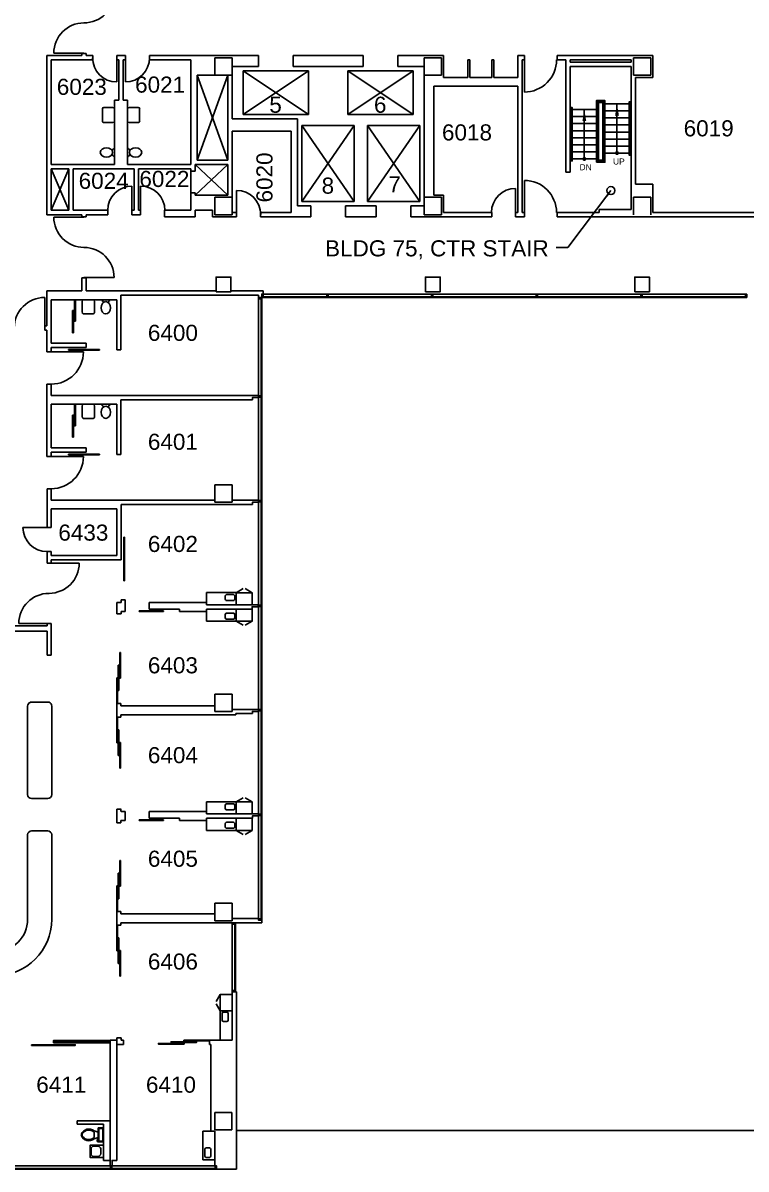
# Model space of a CAD drawing. Extents: x 2546 to 7662, y 1483 to 4928.
# Drawn here: x 5296 to 6374, y 1660 to 3370 of the extents above; entities that cross this region are included whole.
import ezdxf

# ---------------------------------------------------------------- set-up
doc = ezdxf.new("R2010")
doc.units = 0
doc.header["$LTSCALE"] = 150
doc.header["$MEASUREMENT"] = 0
doc.layers.get('0').update_dxf_attribs({"linetype": 'CONTINUOUS'})
for name, color, linetype in [('A-ANNO-TEXT', 4, 'CONTINUOUS'), ('A-ANNO-TEXT-STAIR', 4, 'CONTINUOUS'), ('A-ANNO-TX192', 4, 'CONTINUOUS'), ('A-COLS', 5, 'CONTINUOUS'), ('A-DOOR', 2, 'CONTINUOUS'), ('A-FLOR-CASE', 3, 'CONTINUOUS'), ('A-FLOR-EVTR', 2, 'CONTINUOUS'), ('A-FLOR-HRAL', 1, 'CONTINUOUS'), ('A-FLOR-PFIX', 2, 'CONTINUOUS'), ('A-FLOR-STRS', 2, 'CONTINUOUS'), ('A-GLAZ', 2, 'CONTINUOUS'), ('A-GLAZ-SILL', 1, 'CONTINUOUS'), ('A-ROOF-LEVL-FINE', 1, 'CONTINUOUS'), ('A-SHFT', 1, 'CONTINUOUS'), ('A-WALL-FULL', 6, 'CONTINUOUS'), ('A-WALL-PRHT', 3, 'CONTINUOUS')]:
    doc.layers.add(name, color=color, linetype=linetype)
doc.styles.add('ARIAL', font='arial.ttf')
doc.styles.get("Standard").update_dxf_attribs({"font": 'simplex'})
doc.dimstyles.new('DIM-96', dxfattribs={"dimscale": 96, "dimtxt": 0.18, "dimasz": 0.18, "dimexe": 0.18, "dimexo": 0.0625, "dimgap": 0.09, "dimtad": 0, "dimtih": 1, "dimtoh": 1, "dimdec": 4, "dimzin": 0, "dimdsep": 46, "dimlunit": 4, "dimtxsty": 'Standard', "dimcen": 0.09, "dimadec": 0, "dimazin": 0, "dimtfac": 1, "dimtdec": 4, "dimtofl": 0, "dimtmove": 2, "dimatfit": 3, "dimfxl": 0, "dimtolj": 1, "dimtzin": 0, "dimarcsym": 0})
doc.dimstyles.new('DIM1-4', dxfattribs={"dimscale": 48, "dimtxt": 0.09375, "dimasz": 0.125, "dimexe": 0.125, "dimexo": 0.09375, "dimgap": 0, "dimtad": 1, "dimdec": 4, "dimzin": 7, "dimdsep": 46, "dimlunit": 4, "dimtxsty": 'Standard', "dimcen": 2.25, "dimdle": 1.5, "dimadec": 0, "dimazin": 0, "dimtfac": 1, "dimtdec": 4, "dimtix": 1, "dimtofl": 0, "dimtmove": 2, "dimatfit": 3, "dimfxl": 0, "dimtolj": 1, "dimtzin": 0, "dimarcsym": 0})

# ---------------------------------------------------------------- blocks, each defined once
blk = doc.blocks.new('ELLIPSE', base_point=(7228, 910))
blk.add_circle((7228, 910), 6)
blk = doc.blocks.new('TOILET')
for p, q in [((-10, -8.5), (-8, -8.5)), ((-10, -9.5), (-10, -8.5)), ((-7, -9.5), (-10, -9.5)), ((-8, -8.5), (-8, -8)), ((-7, -8), (-7, -9.5)), ((-4, -8), (-6, -14)), ((4, -14), (-4, -14)), ((4, -8), (6, -14)), ((9.5, -6), (9.5, -2))]:
    blk.add_line(p, q)
blk.add_lwpolyline([(10.5, -8), (10.5, 0), (-10.5, 0), (-10.5, -8)], close=True)
for points in [[(-9.5, -2), (-9.5, -6)], [(8.5, -1), (-8.5, -1)], [(-8.5, -7), (8.5, -7)]]:
    blk.add_lwpolyline(points)
for centre, radius, start, end in [((-8.6, -1.9), 0.884, 81.8699, 188.1301), ((-8.6, -6.1), 0.884, 171.8699, 278.1301), ((3.5, -21.6), 12.2, 141.4691, 247.9714), ((4.2, -21.8), 11.3, 136.3677, 238.9468), ((-3.5, -21.6), 12.2, 292.0284, 38.5307), ((-4.2, -21.8), 11.3, 301.053, 43.6321), ((8.6, -1.9), 0.884, 351.8699, 98.1301), ((8.6, -6.1), 0.884, 261.8699, 8.1301), ((0, -27.9), 4, 245.7318, 294.2682), ((0, -29), 4, 254.8605, 285.1395)]:
    blk.add_arc(centre, radius, start, end)
blk = doc.blocks.new('SINK-1')
blk.add_lwpolyline([(-9, 0), (-9, -20), (9, -20), (9, 0), (-9, 0)])
blk.add_lwpolyline([(-7.5, -8), (-7.5, -14.5, 0.414214), (-3.5, -18.5), (3.5, -18.5, 0.414214), (7.5, -14.5), (7.5, -8, 0.414214), (3.5, -4), (-3.5, -4, 0.414214)], format="xyb", close=True)
blk = doc.blocks.new('endglaz')
blk.add_line((0, -4), (154, -4))
blk.add_lwpolyline([(156, -5), (156, 0), (154, 0), (154, -5)], close=True)
at = {"layer": 'A-GLAZ-SILL'}
for p, q in [((0, 0), (154, 0)), ((0, -5), (154, -5))]:
    blk.add_line(p, q, dxfattribs=at)

msp = doc.modelspace()

# ---------------------------------------------------------------- linework, layer by layer
at = {"layer": 'A-ANNO-TEXT', "const_width": 3}
for points in [[(6131.4, 3167.2, 1), (6134.4, 3167.2, 1)], [(6180.1, 3175.8, 1), (6183.1, 3175.8, 1)]]:
    msp.add_lwpolyline(points, format="xyb", close=True, dxfattribs=at)
at = {"layer": 'A-COLS'}
for p, q in [((5582, 3318), (5608, 3318)), ((5582, 3292), (5582, 3318)), ((5608, 3318), (5608, 3292)), ((5894, 3292), (5894, 3318)), ((5920, 3318), (5894, 3318)), ((5920, 3318), (5920, 3292)), ((6206, 3318), (6232, 3318)), ((6206, 3292), (6206, 3318)), ((6232, 3318), (6232, 3292)), ((5608, 3292), (5582, 3292)), ((5920, 3292), (5894, 3292)), ((6232, 3292), (6206, 3292)), ((5582, 3084), (5582, 3110)), ((5582, 3110), (5608, 3110)), ((5608, 3110), (5608, 3084)), ((5894, 3110), (5920, 3110)), ((5894, 3084), (5894, 3110)), ((5920, 3110), (5920, 3084)), ((6206, 3084), (6206, 3110)), ((6206, 3110), (6232, 3110)), ((6232, 3110), (6232, 3084)), ((5608, 3084), (5582, 3084)), ((5920, 3084), (5894, 3084)), ((5582, 2655), (5582, 2681)), ((5582, 2681), (5608, 2681)), ((5608, 2681), (5608, 2655)), ((5608, 2655), (5582, 2655)), ((5582, 2369), (5608, 2369)), ((5582, 2343), (5582, 2369)), ((5608, 2369), (5608, 2343)), ((5608, 2343), (5582, 2343)), ((5582, 2057), (5608, 2057)), ((5582, 2031), (5582, 2057)), ((5608, 2057), (5608, 2031)), ((5608, 2031), (5582, 2031)), ((5582, 1745), (5607.6, 1745)), ((5582, 1719), (5582, 1745)), ((5607.6, 1745), (5607.6, 1719)), ((5582, 1719), (5607.6, 1719))]:
    msp.add_line(p, q, dxfattribs=at)
for points in [[(5584, 2969), (5584, 2991), (5606, 2991), (5606, 2969)], [(5896, 2969), (5896, 2991), (5918, 2991), (5918, 2969)], [(6208, 2969), (6208, 2991), (6230, 2991), (6230, 2969)]]:
    msp.add_lwpolyline(points, close=True, dxfattribs=at)
at = {"layer": 'A-DOOR'}
for p, q in [((5387, 3325), (5342, 3325)), ((5435.8, 3318), (5435.8, 3282)), ((5448.7, 3318), (5448.7, 3282)), ((6043.5, 3314.8), (6043.5, 3266.8)), ((6043.5, 3087.2), (6043.5, 3135.2)), ((5458.5, 3090.5), (5458.5, 3126.5)), ((5471.5, 3090.5), (5471.5, 3126.5)), ((5614.5, 3084.1), (5614.5, 3120.1)), ((6030.5, 3087.2), (6030.5, 3123.2)), ((5387, 3080.2), (5342, 3080.2)), ((5387, 2990.2), (5432, 2990.2)), ((5328.6, 2915), (5328.6, 2960.6)), ((5370, 2908), (5370, 2941)), ((5370, 2941), (5371.3, 2941)), ((5371.3, 2941), (5371.3, 2908)), ((5373, 2925), (5373, 2957.2)), ((5373, 2957.2), (5374.5, 2957.2)), ((5374.5, 2957.2), (5374.5, 2925)), ((5374.5, 2925), (5373, 2925)), ((5371.3, 2908), (5370, 2908)), ((5338.2, 2879.2), (5386.2, 2879.2)), ((5364, 2882), (5364, 2883)), ((5364, 2883), (5410, 2883)), ((5410, 2882), (5364, 2882)), ((5410, 2883), (5410, 2882)), ((5373, 2769), (5373, 2801.2)), ((5373, 2801.2), (5374.5, 2801.2)), ((5374.5, 2801.2), (5374.5, 2769)), ((5370, 2752), (5370, 2785)), ((5370, 2785), (5371.3, 2785)), ((5371.3, 2785), (5371.3, 2752)), ((5374.5, 2769), (5373, 2769)), ((5371.3, 2752), (5370, 2752)), ((5338.2, 2723.2), (5386.2, 2723.2)), ((5364, 2726), (5364, 2727)), ((5364, 2727), (5410, 2727)), ((5410, 2726), (5364, 2726)), ((5410, 2727), (5410, 2726)), ((5332, 2617.5), (5296, 2617.5)), ((5446.5, 2603), (5447.5, 2603)), ((5446.5, 2538), (5446.5, 2603)), ((5447.5, 2603), (5447.5, 2538)), ((5334.9, 2564.2), (5379.9, 2564.2)), ((5447.5, 2538), (5446.5, 2538)), ((5469.4, 2492.2), (5469.4, 2493.2)), ((5469.4, 2493.2), (5505.4, 2493.2)), ((5505.4, 2492.2), (5469.4, 2492.2)), ((5505.4, 2493.2), (5505.4, 2492.2)), ((5334.9, 2474.2), (5289.9, 2474.2)), ((5441.5, 2431), (5440.5, 2431)), ((5440.5, 2431), (5440.5, 2392.9)), ((5441.5, 2392.9), (5441.5, 2431)), ((5438.1, 2412.3), (5438.1, 2374.1)), ((5439.1, 2412.3), (5438.1, 2412.3)), ((5439.1, 2374.1), (5439.1, 2412.3)), ((5436.8, 2393.2), (5435.8, 2393.2)), ((5435.8, 2393.2), (5435.8, 2355)), ((5436.8, 2355), (5436.8, 2393.2)), ((5440.5, 2392.9), (5441.5, 2392.9)), ((5438.1, 2374.1), (5439.1, 2374.1)), ((5435.8, 2355), (5436.8, 2355)), ((5435.8, 2334.5), (5436.8, 2334.5)), ((5435.8, 2296.3), (5435.8, 2334.5)), ((5436.8, 2334.5), (5436.8, 2296.3)), ((5438.1, 2277.2), (5438.1, 2315.4)), ((5438.1, 2315.4), (5439.1, 2315.4)), ((5439.1, 2315.4), (5439.1, 2277.2)), ((5436.8, 2296.3), (5435.8, 2296.3)), ((5440.5, 2296.6), (5441.5, 2296.6)), ((5440.5, 2258.5), (5440.5, 2296.6)), ((5441.5, 2296.6), (5441.5, 2258.5)), ((5439.1, 2277.2), (5438.1, 2277.2)), ((5441.5, 2258.5), (5440.5, 2258.5)), ((5469.4, 2180.2), (5469.4, 2181.2)), ((5469.4, 2181.2), (5505.4, 2181.2)), ((5505.4, 2180.2), (5469.4, 2180.2)), ((5505.4, 2181.2), (5505.4, 2180.2)), ((5441.5, 2120.8), (5440.5, 2120.8)), ((5440.5, 2120.8), (5440.5, 2082.6)), ((5441.5, 2082.6), (5441.5, 2120.8)), ((5438.1, 2102), (5438.1, 2063.8)), ((5439.1, 2102), (5438.1, 2102)), ((5439.1, 2063.8), (5439.1, 2102)), ((5436.8, 2082.9), (5435.8, 2082.9)), ((5435.8, 2082.9), (5435.8, 2044.7)), ((5436.8, 2044.7), (5436.8, 2082.9)), ((5440.5, 2082.6), (5441.5, 2082.6)), ((5438.1, 2063.8), (5439.1, 2063.8)), ((5435.8, 2044.7), (5436.8, 2044.7)), ((5435.8, 2024.3), (5436.8, 2024.3)), ((5435.8, 1986.1), (5435.8, 2024.3)), ((5436.8, 2024.3), (5436.8, 1986.1)), ((5438.1, 1967), (5438.1, 2005.2)), ((5438.1, 2005.2), (5439.1, 2005.2)), ((5439.1, 2005.2), (5439.1, 1967)), ((5436.8, 1986.1), (5435.8, 1986.1)), ((5440.5, 1986.4), (5441.5, 1986.4)), ((5440.5, 1948.2), (5440.5, 1986.4)), ((5441.5, 1986.4), (5441.5, 1948.2)), ((5439.1, 1967), (5438.1, 1967)), ((5441.5, 1948.2), (5440.5, 1948.2)), ((5555, 1849.3), (5533.9, 1849.3))]:
    msp.add_line(p, q, dxfattribs=at)
for points in [[(5536.2, 1848), (5536.2, 1847), (5498, 1847), (5498, 1848)], [(5516.8, 1849.3), (5516.8, 1850.3), (5555, 1850.3), (5555, 1849.3)], [(5574.1, 1851.7), (5574.1, 1852.7), (5535.9, 1852.7), (5535.9, 1851.7)]]:
    msp.add_lwpolyline(points, close=True, dxfattribs=at)
for centre, radius, start, end in [((5332, 2617.5), 36, 180, 270), ((5334.9, 2564.2), 45, 270, 360), ((5334.9, 2474.2), 45, 90, 180)]:
    msp.add_arc(centre, radius, start, end, dxfattribs=at)
for centre, major_axis, start_param, end_param in [((5387, 3415), (-31.8, 31.8), 2.356194, 3.926991), ((5387, 3325), (-31.8, 31.8), 5.497787, 7.068583), ((5435.8, 3318), (-25.5, 25.5), 0.785398, 2.356194), ((5448.7, 3318), (25.5, 25.5), 3.926991, 5.497787), ((6043.5, 3314.8), (-33.9, 33.9), 2.356194, 3.926991), ((5387, 3080.2), (31.8, 31.8), 2.356194, 3.926991), ((5387, 2990.2), (31.8, 31.8), 5.497787, 7.068583), ((5328.6, 2915), (-32.2, 32.2), 5.497787, 7.068583)]:
    msp.add_ellipse(centre, major_axis=major_axis, ratio=1, start_param=start_param, end_param=end_param, dxfattribs=at)
at = {"layer": 'A-DOOR', "extrusion": (0, 0, -1)}
for centre, major_axis, start_param, end_param in [((6043.5, 3087.2), (-33.9, 33.9), 0.785398, 2.356194), ((5458.5, 3090.5), (25.5, 25.5), 3.926991, 5.497787), ((5471.5, 3090.5), (-25.5, 25.5), 0.785398, 2.356194), ((5614.5, 3084.1), (-25.5, 25.5), 0.785398, 2.356194), ((6030.5, 3087.2), (25.5, 25.5), 3.926991, 5.497787), ((5338.2, 2879.2), (33.9, 33.9), 0.785398, 2.356194), ((5338.2, 2723.2), (33.9, 33.9), 0.785398, 2.356194)]:
    msp.add_ellipse(centre, major_axis=major_axis, ratio=1, start_param=start_param, end_param=end_param, dxfattribs=at)
at = {"layer": 'A-FLOR-CASE'}
for p, q in [((5569.7, 2520.3), (5569.7, 2505.8)), ((5569.7, 2520.3), (5613.8, 2520.3)), ((5613.7, 2520.2), (5624.1, 2526.2)), ((5637.7, 2520.2), (5627.4, 2526.2)), ((5569.7, 2477.7), (5569.7, 2492.2)), ((5569.7, 2477.7), (5613.7, 2477.7)), ((5613.7, 2477.7), (5624.1, 2471.7)), ((5637.7, 2477.7), (5627.4, 2471.7)), ((5303, 2351), (5303, 2219)), ((5306.9, 2356.7), (5334.9, 2356.7)), ((5339, 2219), (5339, 2351)), ((5309, 2213), (5333, 2213)), ((5569.7, 2208.3), (5569.7, 2193.8)), ((5569.7, 2208.3), (5613.8, 2208.3)), ((5613.7, 2208.2), (5624.1, 2214.2)), ((5637.7, 2208.2), (5627.4, 2214.2)), ((5569.7, 2165.7), (5569.7, 2180.2)), ((5303, 2033), (5303, 2159)), ((5333, 2165), (5309, 2165)), ((5339, 2033), (5339, 2159)), ((5569.7, 2165.7), (5613.7, 2165.7)), ((5613.7, 2165.7), (5624.1, 2159.7)), ((5637.7, 2165.7), (5627.4, 2159.7)), ((5590, 1920.7), (5584, 1910.3)), ((5590, 1896.7), (5584, 1907.1)), ((5590, 1852.7), (5590, 1896.7)), ((5564, 1674.5), (5564, 1717)), ((5564, 1717), (5576.2, 1717)), ((5564, 1674.5), (5582, 1674.5))]:
    msp.add_line(p, q, dxfattribs=at)
for points in [[(5613.7, 2502.2), (5613.7, 2520.2), (5637.7, 2520.2), (5637.7, 2502.2)], [(5613.7, 2495.7), (5613.7, 2477.7), (5637.7, 2477.7), (5637.7, 2495.7)], [(5613.7, 2190.2), (5613.7, 2208.2), (5637.7, 2208.2), (5637.7, 2190.2)], [(5613.7, 2183.7), (5613.7, 2165.7), (5637.7, 2165.7), (5637.7, 2183.7)], [(5608, 1896.7), (5590, 1896.7), (5590, 1920.7), (5608, 1920.7)]]:
    msp.add_lwpolyline(points, dxfattribs=at)
for centre, radius, start, end in [((5309, 2351), 6, 110.3708, 180), ((5333, 2351), 6, 0, 71.1133), ((5309, 2219), 6, 180, 270), ((5333, 2219), 6, 270, 0), ((5309, 2159), 6, 90, 180), ((5333, 2159), 6, 0, 90), ((5255, 2033), 48, 270, 0), ((5255, 2033), 84, 270, 0)]:
    msp.add_arc(centre, radius, start, end, dxfattribs=at)
at = {"layer": 'A-FLOR-EVTR'}
for p, q in [((5721.8, 3298.5), (5624.2, 3233.5)), ((5721.8, 3233.5), (5624.2, 3298.5)), ((5624.2, 3298.5), (5721.8, 3298.5)), ((5624.2, 3233.5), (5624.2, 3298.5)), ((5721.8, 3298.5), (5721.8, 3233.5)), ((5877.8, 3298.5), (5780.2, 3233.5)), ((5877.8, 3233.5), (5780.2, 3298.5)), ((5780.2, 3233.5), (5780.2, 3298.5)), ((5780.2, 3298.5), (5877.8, 3298.5)), ((5877.8, 3298.5), (5877.8, 3233.5)), ((5721.8, 3233.5), (5624.2, 3233.5)), ((5877.8, 3233.5), (5780.2, 3233.5)), ((5712, 3217.2), (5790, 3103.5)), ((5712, 3103.5), (5790, 3217.2)), ((5790, 3217.2), (5712, 3217.2)), ((5712, 3217.2), (5712, 3103.5)), ((5790, 3103.5), (5790, 3217.2)), ((5809.5, 3217.2), (5809.5, 3103.5)), ((5887.5, 3217.2), (5809.5, 3217.2)), ((5809.5, 3103.5), (5887.5, 3217.2)), ((5809.5, 3217.2), (5887.5, 3103.5)), ((5887.5, 3103.5), (5887.5, 3217.2)), ((5712, 3103.5), (5790, 3103.5)), ((5809.5, 3103.5), (5887.5, 3103.5))]:
    msp.add_line(p, q, dxfattribs=at)
at = {"layer": 'A-FLOR-HRAL'}
for points in [[(6151, 3162.2), (6151, 3254.2), (6163.5, 3254.2), (6163.5, 3162.2)], [(6152.5, 3163.8), (6152.5, 3252.8), (6162, 3252.8), (6162, 3163.8)]]:
    msp.add_lwpolyline(points, close=True, dxfattribs=at)
for points in [[(6202.8, 3172.8), (6199.7, 3172.8), (6199.7, 3252.2), (6202.8, 3252.2)], [(6202.8, 3174.2), (6201.2, 3174.2), (6201.2, 3250.8), (6202.8, 3250.8)], [(6111.8, 3164.2), (6114.8, 3164.2), (6114.8, 3243.8), (6111.8, 3243.8)], [(6111.8, 3165.8), (6113.2, 3165.8), (6113.2, 3242.2), (6111.8, 3242.2)]]:
    msp.add_lwpolyline(points, dxfattribs=at)
at = {"layer": 'A-FLOR-PFIX'}
for p, q in [((5414.5, 3241.8), (5414.5, 3223.8)), ((5430.2, 3244), (5416.8, 3244)), ((5432.5, 3223.8), (5432.5, 3241.8)), ((5452, 3223.8), (5452, 3241.8)), ((5454.2, 3244), (5467.8, 3244)), ((5470, 3241.8), (5470, 3223.8)), ((5416.8, 3221.5), (5430.2, 3221.5)), ((5467.8, 3221.5), (5454.2, 3221.5)), ((5432.5, 3182.8), (5432.5, 3170.8)), ((5452, 3182.8), (5452, 3170.8)), ((5384.1, 2954.6), (5384.1, 2938.9)), ((5401, 2957.2), (5386, 2957.2)), ((5402.9, 2938.9), (5402.9, 2954.6)), ((5413.5, 2957.2), (5425.5, 2957.2)), ((5386, 2936.2), (5401, 2936.2)), ((5384.1, 2798.6), (5384.1, 2782.9)), ((5401, 2801.2), (5386, 2801.2)), ((5402.9, 2782.9), (5402.9, 2798.6)), ((5413.5, 2801.2), (5425.5, 2801.2)), ((5386, 2780.2), (5401, 2780.2)), ((5597.7, 2482.8), (5597.7, 2487.8)), ((5609.7, 2489.8), (5599.7, 2489.8)), ((5609.7, 2480.8), (5599.7, 2480.8)), ((5611.7, 2482.8), (5611.7, 2487.8)), ((5597.7, 2203.2), (5597.7, 2198.2)), ((5609.7, 2205.2), (5599.7, 2205.2)), ((5609.7, 2196.2), (5599.7, 2196.2)), ((5611.7, 2203.2), (5611.7, 2198.2)), ((5593, 1892.7), (5593, 1882.7)), ((5595, 1894.7), (5600, 1894.7)), ((5595, 1880.7), (5600, 1880.7)), ((5602, 1892.7), (5602, 1882.7)), ((5567, 1680), (5567, 1690)), ((5569, 1692), (5574, 1692)), ((5569, 1678), (5574, 1678)), ((5576, 1680), (5576, 1690))]:
    msp.add_line(p, q, dxfattribs=at)
for points in [[(5609.7, 2508.3, 0.414214), (5611.7, 2510.3), (5611.7, 2515.3, 0.414214), (5609.7, 2517.3), (5599.7, 2517.3, 0.414214), (5597.7, 2515.3), (5597.7, 2510.3, 0.414214), (5599.7, 2508.3)], [(5609.7, 2168.8, 0.414214), (5611.7, 2170.7), (5611.7, 2175.7, 0.414214), (5609.7, 2177.8), (5599.7, 2177.8, 0.414214), (5597.7, 2175.7), (5597.7, 2170.7, 0.414214), (5599.7, 2168.8)]]:
    msp.add_lwpolyline(points, format="xyb", close=True, dxfattribs=at)
for centre, radius, start, end in [((5428.8, 3182.4), 1.83, 224.344, 337.6996), ((5432, 3181.2), 1.58, 71.5651, 161.5651), ((5452.5, 3181.2), 1.58, 18.4349, 108.4349), ((5455.7, 3182.4), 1.83, 202.3004, 315.656), ((5428.8, 3171.1), 1.79, 21.7988, 138.2571), ((5432, 3172.2), 1.58, 198.4349, 288.4349), ((5452.5, 3172.2), 1.58, 251.5651, 341.5651), ((5455.7, 3171.1), 1.79, 41.7429, 158.2012), ((5415, 2956.8), 1.58, 161.5651, 251.5651), ((5413.8, 2953.6), 1.83, 314.344, 67.6996), ((5425.2, 2953.6), 1.79, 111.7988, 228.2571), ((5424, 2956.8), 1.58, 288.4349, 18.4349), ((5415, 2800.8), 1.58, 161.5651, 251.5651), ((5413.8, 2797.6), 1.83, 314.344, 67.6996), ((5425.2, 2797.6), 1.79, 111.7988, 228.2571), ((5424, 2800.8), 1.58, 288.4349, 18.4349), ((5599.7, 2487.8), 2, 90, 180), ((5599.7, 2482.8), 2, 180, 270), ((5609.7, 2487.8), 2, 0, 90), ((5609.7, 2482.8), 2, 270, 0), ((5599.7, 2203.2), 2, 90, 180), ((5599.7, 2198.2), 2, 180, 270), ((5609.7, 2203.2), 2, 360, 90), ((5609.7, 2198.2), 2, 270, 360), ((5595, 1892.7), 2, 90, 180), ((5595, 1882.7), 2, 180, 270), ((5600, 1892.7), 2, 0, 90), ((5600, 1882.7), 2, 270, 360), ((5569, 1690), 2, 90, 180), ((5569, 1680), 2, 180, 270), ((5574, 1690), 2, 0, 90), ((5574, 1680), 2, 270, 0)]:
    msp.add_arc(centre, radius, start, end, dxfattribs=at)
at = {"layer": 'A-FLOR-PFIX', "extrusion": (0, 0, -1)}
for centre, major_axis, ratio, start_param, end_param in [((5416.8, 3241.8), (1.59, 1.59), 1, 3.926991, 5.497787), ((5430.2, 3241.8), (1.59, 1.59), 1, -0.785398, 0.785398), ((5416.8, 3223.8), (1.59, 1.59), 1, 2.356194, 3.926991), ((5430.2, 3223.8), (1.59, 1.59), 1, 0.785398, 2.356194), ((5386, 2954.6), (0, 2.62), 0.714286, 4.712389, 6.283185), ((5401, 2954.6), (0, 2.62), 0.714286, 0, 1.570796), ((5386, 2938.9), (0, 2.62), 0.714286, 3.141593, 4.712389), ((5401, 2938.9), (0, 2.62), 0.714286, 1.570796, 3.141593), ((5386, 2798.6), (0, 2.62), 0.714286, 4.712389, 6.283185), ((5401, 2798.6), (0, 2.62), 0.714286, 0, 1.570796), ((5386, 2782.9), (0, 2.62), 0.714286, 3.141593, 4.712389), ((5401, 2782.9), (0, 2.62), 0.714286, 1.570796, 3.141593)]:
    msp.add_ellipse(centre, major_axis=major_axis, ratio=ratio, start_param=start_param, end_param=end_param, dxfattribs=at)
at = {"layer": 'A-FLOR-PFIX'}
for centre, start_param, end_param in [((5454.2, 3241.8), -0.785398, 0.785398), ((5467.8, 3241.8), 3.926991, 5.497787), ((5454.2, 3223.8), 0.785398, 2.356194), ((5467.8, 3223.8), 2.356194, 3.926991)]:
    msp.add_ellipse(centre, major_axis=(-1.59, 1.59), ratio=1, start_param=start_param, end_param=end_param, dxfattribs=at)
at = {"layer": 'A-FLOR-STRS'}
for p, q in [((6162, 3249.2), (6160.5, 3249.2)), ((6199.7, 3249.2), (6163.5, 3249.2)), ((6202.8, 3249.2), (6201.2, 3249.2)), ((6113.2, 3240.8), (6111.8, 3240.8)), ((6151, 3240.8), (6114.8, 3240.8)), ((6154, 3240.8), (6152.5, 3240.8)), ((6162, 3238.8), (6160.5, 3238.8)), ((6199.7, 3238.8), (6163.5, 3238.8)), ((6202.8, 3238.8), (6201.2, 3238.8)), ((6113.2, 3230.2), (6111.8, 3230.2)), ((6113.2, 3219.8), (6111.8, 3219.8)), ((6151, 3230.2), (6114.8, 3230.2)), ((6151, 3219.8), (6114.8, 3219.8)), ((6154, 3230.2), (6152.5, 3230.2)), ((6154, 3219.8), (6152.5, 3219.8)), ((6162, 3228.2), (6160.5, 3228.2)), ((6162, 3217.8), (6160.5, 3217.8)), ((6199.7, 3228.2), (6163.5, 3228.2)), ((6199.7, 3217.8), (6163.5, 3217.8)), ((6202.8, 3228.2), (6201.2, 3228.2)), ((6202.8, 3217.8), (6201.2, 3217.8)), ((6113.2, 3209.2), (6111.8, 3209.2)), ((6113.2, 3198.8), (6111.8, 3198.8)), ((6151, 3209.2), (6114.8, 3209.2)), ((6151, 3198.8), (6114.8, 3198.8)), ((6154, 3209.2), (6152.5, 3209.2)), ((6154, 3198.8), (6152.5, 3198.8)), ((6162, 3207.2), (6160.5, 3207.2)), ((6199.7, 3207.2), (6163.5, 3207.2)), ((6202.8, 3207.2), (6201.2, 3207.2)), ((6113.2, 3188.2), (6111.8, 3188.2)), ((6151, 3188.2), (6114.8, 3188.2)), ((6154, 3188.2), (6152.5, 3188.2)), ((6162, 3196.8), (6160.5, 3196.8)), ((6162, 3186.2), (6160.5, 3186.2)), ((6199.7, 3196.8), (6163.5, 3196.8)), ((6199.7, 3186.2), (6163.5, 3186.2)), ((6202.8, 3196.8), (6201.2, 3196.8)), ((6202.8, 3186.2), (6201.2, 3186.2)), ((6113.2, 3177.8), (6111.8, 3177.8)), ((6113.2, 3167.2), (6111.8, 3167.2)), ((6151, 3177.8), (6114.8, 3177.8)), ((6151, 3167.2), (6114.8, 3167.2)), ((6154, 3177.8), (6152.5, 3177.8)), ((6154, 3167.2), (6152.5, 3167.2)), ((6162, 3175.8), (6160.5, 3175.8)), ((6199.7, 3175.8), (6163.5, 3175.8)), ((6202.8, 3175.8), (6201.2, 3175.8))]:
    msp.add_line(p, q, dxfattribs=at)
at = {"layer": 'A-GLAZ'}
for p, q in [((5651, 2958.5), (5651, 2813.8)), ((5749, 2961.5), (5654, 2961.5)), ((5751, 2961.5), (5905, 2961.5)), ((6061, 2961.5), (5907, 2961.5)), ((6063, 2961.5), (6217, 2961.5)), ((6373, 2961.5), (6219, 2961.5)), ((5612, 2025.8), (5612, 1926.7)), ((5343.5, 1850.6), (5424, 1850.6))]:
    msp.add_line(p, q, dxfattribs=at)
for points in [[(5652, 2960.5), (5647, 2960.5), (5647, 2958.5), (5652, 2958.5)], [(5652, 2965.5), (5654, 2965.5), (5654, 2960.5), (5652, 2960.5)], [(5749, 2965.5), (5751, 2965.5), (5751, 2960.5), (5749, 2960.5)], [(5905, 2960.5), (5907, 2960.5), (5907, 2965.5), (5905, 2965.5)], [(6063, 2965.5), (6061, 2965.5), (6061, 2960.5), (6063, 2960.5)], [(6219, 2965.5), (6217, 2965.5), (6217, 2960.5), (6219, 2960.5)], [(6375, 2965.5), (6373, 2965.5), (6373, 2960.5), (6375, 2960.5)], [(5652, 2811.8), (5647, 2811.8), (5647, 2813.8), (5652, 2813.8)], [(5613, 2027.8), (5608, 2027.8), (5608, 2025.8), (5613, 2025.8)], [(5613, 1924.7), (5608, 1924.7), (5608, 1926.7), (5613, 1926.7)], [(5341.5, 1849), (5343.5, 1849), (5343.5, 1852.2), (5341.5, 1852.2)], [(5424, 1849), (5424, 1852.2), (5426, 1852.2), (5426, 1849)], [(5309, 1846), (5374, 1846), (5374, 1845), (5309, 1845)]]:
    msp.add_lwpolyline(points, close=True, dxfattribs=at)
at = {"layer": 'A-GLAZ-SILL'}
for p, q in [((5647, 2958.5), (5647, 2813.8)), ((5652, 2958.5), (5652, 2813.8)), ((5654, 2965.5), (5749, 2965.5)), ((5749, 2960.5), (5654, 2960.5)), ((5905, 2965.5), (5751, 2965.5)), ((5751, 2960.5), (5905, 2960.5)), ((5907, 2965.5), (6061, 2965.5)), ((6061, 2960.5), (5907, 2960.5)), ((6217, 2965.5), (6063, 2965.5)), ((6063, 2960.5), (6217, 2960.5)), ((6219, 2965.5), (6373, 2965.5)), ((6373, 2960.5), (6219, 2960.5)), ((5608, 2025.8), (5608, 1926.7)), ((5613, 2025.8), (5613, 1926.7)), ((5343.5, 1852.2), (5424, 1852.2)), ((5424, 1849), (5343.5, 1849))]:
    msp.add_line(p, q, dxfattribs=at)
at = {"layer": 'A-ROOF-LEVL-FINE'}
msp.add_line((5614.5, 1718), (6511.5, 1718), dxfattribs=at)
at = {"layer": 'A-SHFT'}
for p, q in [((5556, 3292), (5601.5, 3165.2)), ((5601.5, 3292), (5556, 3165.2)), ((5338.2, 3152.2), (5364.2, 3090.5)), ((5364.2, 3152.2), (5338.2, 3090.5)), ((5546.2, 3149), (5546.2, 3116.5)), ((5552.8, 3158.8), (5601.5, 3113.2)), ((5552.8, 3113.2), (5601.5, 3158.8))]:
    msp.add_line(p, q, dxfattribs=at)
at = {"layer": 'A-WALL-FULL'}
for p, q in [((5331.8, 3084), (5331.8, 3321.2)), ((5331.8, 3321.2), (5383.8, 3321.2)), ((5390.2, 3324.5), (5383.8, 3324.5)), ((5383.8, 3324.5), (5383.8, 3321.2)), ((5390.2, 3321.2), (5390.2, 3324.5)), ((5390.2, 3321.2), (5400, 3321.2)), ((5400, 3321.2), (5400, 3314.8)), ((5448.7, 3321.2), (5435.8, 3321.2)), ((5435.8, 3321.2), (5435.8, 3314.8)), ((5448.7, 3314.8), (5448.7, 3321.2)), ((5484.5, 3321.2), (5484.5, 3314.8)), ((5484.5, 3321.2), (5647, 3321.2)), ((5647, 3305), (5647, 3321.2)), ((5699, 3321.2), (5803, 3321.2)), ((5699, 3321.2), (5699, 3305)), ((5803, 3305), (5803, 3321.2)), ((5855, 3305), (5855, 3321.2)), ((5923.2, 3321.2), (5855, 3321.2)), ((5894, 3318), (5920, 3318)), ((5923.2, 3288.8), (5923.2, 3321.2)), ((6043.5, 3321.2), (6033.8, 3321.2)), ((6033.8, 3321.2), (6033.8, 3288.8)), ((6043.5, 3321.2), (6043.5, 3314.8)), ((6235.2, 3321.2), (6092.2, 3321.2)), ((6092.2, 3314.8), (6092.2, 3321.2)), ((6235.2, 3288.8), (6235.2, 3321.2)), ((5400, 3314.8), (5338.2, 3314.8)), ((5338.2, 3314.8), (5338.2, 3158.8)), ((5435.8, 3314.8), (5439, 3314.8)), ((5439, 3314.8), (5439, 3254.8)), ((5445.5, 3314.8), (5448.7, 3314.8)), ((5445.5, 3254.8), (5445.5, 3314.8)), ((5484.5, 3314.8), (5546.2, 3314.8)), ((5546.2, 3314.8), (5546.2, 3158.8)), ((5608, 3305), (5647, 3305)), ((5803, 3305), (5699, 3305)), ((5855, 3305), (5894, 3305)), ((5962.2, 3314.8), (5959, 3314.8)), ((5959, 3314.8), (5959, 3288.8)), ((5962.2, 3288.8), (5962.2, 3314.8)), ((5998, 3314.8), (5994.8, 3314.8)), ((5994.8, 3314.8), (5994.8, 3288.8)), ((5998, 3288.8), (5998, 3314.8)), ((6043.5, 3314.8), (6040.2, 3314.8)), ((6040.2, 3314.8), (6040.2, 3087.2)), ((6105.2, 3314.8), (6092.2, 3314.8)), ((6105.2, 3147.2), (6105.2, 3314.8)), ((6111.8, 3314.8), (6202.8, 3314.8)), ((6111.8, 3311.5), (6111.8, 3314.8)), ((6202.8, 3311.5), (6111.8, 3311.5)), ((6202.8, 3305), (6111.8, 3305)), ((6111.8, 3305), (6111.8, 3147.2)), ((6202.8, 3314.8), (6202.8, 3311.5)), ((6202.8, 3091.8), (6202.8, 3305)), ((5556, 3165.2), (5556, 3292)), ((5556, 3292), (5582, 3292)), ((5601.5, 3292), (5601.5, 3165.2)), ((5608, 3227), (5608, 3292)), ((5894, 3110), (5894, 3292)), ((5959, 3288.8), (5923.2, 3288.8)), ((5994.8, 3288.8), (5962.2, 3288.8)), ((5998, 3288.8), (6033.8, 3288.8)), ((6235.2, 3288.8), (6209.2, 3288.8)), ((6209.2, 3288.8), (6209.2, 3129.5)), ((5908.8, 3275.8), (6033.8, 3275.8)), ((5908.8, 3113.2), (5908.8, 3275.8)), ((6033.8, 3087.2), (6033.8, 3275.8)), ((5432.5, 3254.8), (5432.5, 3158.8)), ((5432.5, 3254.8), (5439, 3254.8)), ((5445.5, 3254.8), (5452, 3254.8)), ((5452, 3158.8), (5452, 3254.8)), ((6152.5, 3251.2), (6152.5, 3165.2)), ((6154, 3251.2), (6154, 3165.2)), ((6160.5, 3251.2), (6154, 3251.2)), ((6160.5, 3165.2), (6160.5, 3251.2)), ((5608, 3227), (5705.5, 3227)), ((5705.5, 3097), (5705.5, 3227)), ((5608, 3110), (5608, 3208.8)), ((5608, 3208.8), (5696, 3208.8)), ((5696, 3087.2), (5696, 3208.8)), ((5601.5, 3165.2), (5556, 3165.2)), ((6160.5, 3165.2), (6154, 3165.2)), ((5432.5, 3158.8), (5338.2, 3158.8)), ((5364.2, 3152.2), (5338.2, 3152.2)), ((5338.2, 3090.5), (5338.2, 3152.2)), ((5364.2, 3152.2), (5364.2, 3090.5)), ((5461.8, 3152.2), (5370.8, 3152.2)), ((5370.8, 3152.2), (5370.8, 3090.5)), ((5452, 3158.8), (5546.2, 3158.8)), ((5461.8, 3152.2), (5461.8, 3090.5)), ((5546.2, 3152.2), (5468.2, 3152.2)), ((5468.2, 3090.5), (5468.2, 3152.2)), ((5546.2, 3149), (5546.2, 3152.2)), ((5552.8, 3149), (5546.2, 3149)), ((5601.5, 3158.8), (5552.8, 3158.8)), ((5552.8, 3158.8), (5552.8, 3149)), ((5601.5, 3158.8), (5601.5, 3113.2)), ((6105.2, 3147.2), (6111.8, 3147.2)), ((6209.2, 3129.5), (6235.2, 3129.5)), ((6235.2, 3087.2), (6235.2, 3129.5)), ((5546.2, 3116.5), (5552.8, 3116.5)), ((5546.2, 3090.5), (5546.2, 3116.5)), ((5552.8, 3113.2), (5552.8, 3116.5)), ((5601.5, 3113.2), (5552.8, 3113.2)), ((5908.8, 3113.2), (5923.2, 3113.2)), ((5923.2, 3113.2), (5923.2, 3087.2)), ((5705.5, 3097), (5725, 3097)), ((5725, 3080.8), (5725, 3097)), ((5777, 3097), (5822.5, 3097)), ((5777, 3097), (5777, 3080.8)), ((5822.5, 3080.8), (5822.5, 3097)), ((5874.5, 3097), (5894, 3097)), ((5874.5, 3097), (5874.5, 3080.8)), ((5383.8, 3084), (5331.8, 3084)), ((5364.2, 3090.5), (5338.2, 3090.5)), ((5422.8, 3090.5), (5370.8, 3090.5)), ((5383.8, 3084), (5383.8, 3080.8)), ((5383.8, 3080.8), (5390.2, 3080.8)), ((5422.8, 3084), (5390.2, 3084)), ((5390.2, 3080.8), (5390.2, 3084)), ((5422.8, 3084), (5422.8, 3090.5)), ((5461.8, 3090.5), (5458.5, 3090.5)), ((5458.5, 3090.5), (5458.5, 3084)), ((5458.5, 3084), (5471.5, 3084)), ((5471.5, 3090.5), (5468.2, 3090.5)), ((5471.5, 3084), (5471.5, 3090.5)), ((5546.2, 3090.5), (5507.2, 3090.5)), ((5507.2, 3090.5), (5507.2, 3080.8)), ((5507.2, 3080.8), (5552.8, 3080.8)), ((5578.8, 3090.5), (5552.8, 3090.5)), ((5552.8, 3080.8), (5552.8, 3090.5)), ((5578.8, 3090.5), (5578.8, 3080.8)), ((5578.8, 3080.8), (5614.5, 3080.8)), ((5614.5, 3087.2), (5608, 3087.2)), ((5614.5, 3080.8), (5614.5, 3087.2)), ((5650.2, 3080.8), (5650.2, 3087.2)), ((5650.2, 3087.2), (5696, 3087.2)), ((5725, 3080.8), (5650.2, 3080.8)), ((5822.5, 3080.8), (5777, 3080.8)), ((5874.5, 3080.8), (5994.8, 3080.8)), ((5923.2, 3087.2), (5994.8, 3087.2)), ((5994.8, 3087.2), (5994.8, 3080.8)), ((6030.5, 3080.8), (6030.5, 3087.2)), ((6030.5, 3087.2), (6033.8, 3087.2)), ((6043.5, 3080.8), (6030.5, 3080.8)), ((6040.2, 3087.2), (6043.5, 3087.2)), ((6043.5, 3087.2), (6043.5, 3080.8)), ((6092.2, 3080.8), (6092.2, 3087.2)), ((6092.2, 3087.2), (6154.8, 3087.2)), ((6092.2, 3080.8), (6436.8, 3080.8)), ((6154.8, 3091.8), (6202.8, 3091.8)), ((6154.8, 3087.2), (6154.8, 3091.8)), ((6394.5, 3087.2), (6235.2, 3087.2)), ((5383.8, 2970.2), (5383.8, 2989.8)), ((5383.8, 2989.8), (5390.2, 2989.8)), ((5390.2, 2989.8), (5390.2, 2970.2)), ((5331.8, 2918.2), (5331.8, 2970.2)), ((5331.8, 2970.2), (5383.8, 2970.2)), ((5390.2, 2970.2), (5584, 2970.2)), ((5442.2, 2963.8), (5442.2, 2882.5)), ((5647, 2963.8), (5442.2, 2963.8)), ((5606, 2970.2), (5654, 2970.2)), ((5338.2, 2957.2), (5338.2, 2892.2)), ((5435.8, 2957.2), (5338.2, 2957.2)), ((5435.8, 2882.5), (5435.8, 2957.2)), ((5328.5, 2918.2), (5331.8, 2918.2)), ((5328.5, 2911.8), (5328.5, 2918.2)), ((5331.8, 2911.8), (5328.5, 2911.8)), ((5331.8, 2879.2), (5331.8, 2911.8)), ((5338.2, 2892.2), (5390.2, 2892.2)), ((5390.2, 2892.2), (5390.2, 2885.8)), ((5338.2, 2879.2), (5331.8, 2879.2)), ((5338.2, 2885.8), (5338.2, 2879.2)), ((5390.2, 2885.8), (5338.2, 2885.8)), ((5442.2, 2882.5), (5435.8, 2882.5)), ((5331.8, 2723.2), (5331.8, 2831.2)), ((5331.8, 2831.2), (5338.2, 2831.2)), ((5338.2, 2831.2), (5338.2, 2814.2)), ((5338.2, 2814.2), (5647, 2814.2)), ((5638, 2807.8), (5442.2, 2807.8)), ((5442.2, 2807.8), (5442.2, 2726.5)), ((5435.8, 2801.2), (5338.2, 2801.2)), ((5338.2, 2801.2), (5338.2, 2736.2)), ((5435.8, 2726.5), (5435.8, 2801.2)), ((5338.2, 2736.2), (5390.2, 2736.2)), ((5390.2, 2736.2), (5390.2, 2729.8)), ((5338.2, 2723.2), (5331.8, 2723.2)), ((5390.2, 2729.8), (5338.2, 2729.8)), ((5338.2, 2729.8), (5338.2, 2723.2)), ((5442.2, 2726.5), (5435.8, 2726.5)), ((5332.2, 2675.2), (5338.2, 2675.2)), ((5332.2, 2617.4), (5332.2, 2675.2)), ((5338.2, 2675.2), (5338.2, 2658.2)), ((5338.2, 2658.2), (5582, 2658.2)), ((5442.3, 2651.8), (5442.3, 2569.3)), ((5638, 2651.8), (5442.3, 2651.8)), ((5608, 2658.2), (5647, 2658.2)), ((5435.8, 2645.2), (5338.2, 2645.2)), ((5338.2, 2645.2), (5338.2, 2617.5)), ((5435.8, 2575.8), (5435.8, 2645.2)), ((5338.2, 2617.4), (5332.2, 2617.4)), ((5338.2, 2581.5), (5332.2, 2581.5)), ((5332.2, 2564.2), (5332.2, 2581.5)), ((5338.2, 2581.4), (5338.2, 2575.8)), ((5338.2, 2569.3), (5338.2, 2564.2)), ((5338.2, 2575.8), (5435.8, 2575.8)), ((5442.3, 2569.3), (5338.2, 2569.3)), ((5338.2, 2564.2), (5332.2, 2564.2)), ((5435.8, 2488.8), (5435.8, 2505.8)), ((5435.8, 2505.8), (5442.3, 2505.8)), ((5442.3, 2509.3), (5442.3, 2505.8)), ((5448.3, 2509.3), (5442.3, 2509.3)), ((5448.3, 2509.3), (5448.3, 2492.2)), ((5484.3, 2505.8), (5569.7, 2505.8)), ((5484.3, 2505.8), (5484.3, 2495.8)), ((5569.7, 2505.8), (5569.7, 2502.2)), ((5569.7, 2502.2), (5647, 2502.2)), ((5442.3, 2488.8), (5435.8, 2488.8)), ((5442.3, 2492.2), (5448.3, 2492.2)), ((5442.3, 2492.2), (5442.3, 2488.8)), ((5484.3, 2495.8), (5529.2, 2495.8)), ((5529.2, 2495.8), (5529.2, 2492.2)), ((5529.2, 2492.2), (5569.7, 2492.2)), ((5637.7, 2495.8), (5569.7, 2495.8)), ((5569.7, 2495.8), (5569.7, 2492.2)), ((5079, 2470.8), (5332.2, 2470.8)), ((5332.2, 2463), (5233.3, 2463)), ((5332.2, 2470.8), (5332.2, 2474.2)), ((5338.1, 2474.2), (5332.2, 2474.2)), ((5332.2, 2427.2), (5332.2, 2463)), ((5338.1, 2474.2), (5338.1, 2427.2)), ((5338.1, 2427.2), (5332.2, 2427.2)), ((5435.8, 2355), (5442.2, 2355)), ((5435.8, 2334.5), (5435.8, 2355)), ((5442.2, 2355), (5442.2, 2351.5)), ((5442.2, 2351.5), (5582, 2351.5)), ((5608, 2346.2), (5647, 2346.2)), ((5442.2, 2334.5), (5435.8, 2334.5)), ((5442.2, 2338), (5442.2, 2334.5)), ((5613.3, 2338), (5442.2, 2338)), ((5613.3, 2338), (5613.3, 2339.8)), ((5638, 2339.8), (5613.3, 2339.8)), ((5442.3, 2197.2), (5435.8, 2197.2)), ((5435.8, 2176.8), (5435.8, 2197.2)), ((5442.2, 2197.2), (5442.2, 2193.8)), ((5442.3, 2193.8), (5448.3, 2193.8)), ((5448.3, 2193.8), (5448.3, 2180.2)), ((5484.3, 2193.8), (5569.7, 2193.8)), ((5484.3, 2193.8), (5484.3, 2183.8)), ((5569.7, 2193.8), (5569.7, 2190.2)), ((5569.7, 2190.2), (5647, 2190.2)), ((5442.2, 2176.8), (5435.8, 2176.8)), ((5442.2, 2180.2), (5442.2, 2176.8)), ((5442.2, 2180.2), (5448.3, 2180.2)), ((5484.3, 2183.8), (5529.2, 2183.8)), ((5529.2, 2183.8), (5529.2, 2180.2)), ((5529.2, 2180.2), (5569.7, 2180.2)), ((5638, 2183.8), (5569.7, 2183.8)), ((5569.7, 2183.8), (5569.7, 2180.2)), ((5435.8, 2024.3), (5435.8, 2044.7)), ((5442.2, 2044.7), (5435.8, 2044.7)), ((5442.2, 2044.7), (5442.2, 2041.2)), ((5442.2, 2041.2), (5582, 2041.2)), ((5442.2, 2024.3), (5435.8, 2024.3)), ((5442.2, 2027.8), (5442.2, 2024.3)), ((5652, 2027.8), (5442.2, 2027.8)), ((5608, 2034.2), (5647, 2034.2)), ((5608, 1852.7), (5608, 1924.7)), ((5608, 1924.7), (5614.5, 1924.7)), ((5614.5, 1924.7), (5614.5, 1660.5)), ((5436, 1852.7), (5426, 1852.7)), ((5426, 1852.7), (5426, 1673.5)), ((5436, 1856.1), (5442.3, 1856.1)), ((5436, 1673.5), (5436, 1856.1)), ((5442.3, 1852.7), (5442.3, 1856.1)), ((5442.3, 1852.7), (5446.1, 1852.7)), ((5446.1, 1852.7), (5446.1, 1846.1)), ((5574.1, 1852.7), (5608, 1852.7)), ((5574.1, 1852.7), (5574.1, 1846.1)), ((5446.1, 1846.1), (5436, 1846.1)), ((5574.1, 1846.1), (5576.2, 1846.1)), ((5576.2, 1846.1), (5576.2, 1717)), ((5576.2, 1717), (5582, 1717)), ((5582, 1665.5), (5582, 1717)), ((5582, 1665.5), (5584.5, 1665.5)), ((5584.5, 1665.5), (5584.5, 1660.5)), ((5584.5, 1660.5), (5614.5, 1660.5))]:
    msp.add_line(p, q, dxfattribs=at)
for points in [[(5654, 2970.2), (5654, 2965.5), (5652, 2965.5), (5652, 2960.5), (5647, 2960.5), (5647, 2963.8)], [(5638, 2807.8), (5638, 2811.2), (5647, 2811.2), (5647, 2814.2)], [(5638, 2651.8), (5638, 2655.2), (5647, 2655.2), (5647, 2658.2)], [(5637.7, 2495.7), (5637.7, 2499.2), (5646.7, 2499.2), (5646.7, 2502.2)], [(5638, 2339.8), (5638, 2343.2), (5647, 2343.2), (5647, 2346.2)], [(5638, 2183.8), (5638, 2187.2), (5647, 2187.2), (5647, 2190.2)], [(5647, 2034.2), (5647, 2031.8), (5652, 2031.8), (5652, 2027.8)], [(5436, 1673.5), (5429, 1673.5), (5429, 1665.5), (5426, 1665.5), (5426, 1673.5), (5426, 1673.5)]]:
    msp.add_lwpolyline(points, dxfattribs=at)
at = {"layer": 'A-WALL-PRHT'}
for p, q in [((5426, 1732.5), (5377, 1732.5)), ((5377, 1727.5), (5377, 1732.5)), ((5416, 1727.5), (5377, 1727.5)), ((5416, 1673.5), (5416, 1727.5)), ((5426, 1673.5), (5416, 1673.5))]:
    msp.add_line(p, q, dxfattribs=at)

# ---------------------------------------------------------------- block references
at = {"layer": 'A-FLOR-PFIX', "yscale": 1.525}
for p, xscale, rotation in [((5420.5, 3176.8), 1.1625, 270), ((5464, 3176.8), -1.1625, 90)]:
    msp.add_blockref('ELLIPSE', p, dxfattribs=dict(at, xscale=xscale, rotation=rotation))
at = {"layer": 'A-FLOR-PFIX', "xscale": 1.1625, "yscale": 1.525}
for p in [(5419.5, 2945.2), (5419.5, 2789.2)]:
    msp.add_blockref('ELLIPSE', p, dxfattribs=at)
at = {"layer": 'A-FLOR-PFIX', "xscale": -1, "rotation": 270}
msp.add_blockref('TOILET', (5416, 1711.5), dxfattribs=at)
at = {"layer": 'A-FLOR-PFIX', "rotation": 270}
msp.add_blockref('SINK-1', (5416, 1687), dxfattribs=at)
at = {"layer": 'A-GLAZ', "xscale": -1, "rotation": 90}
for p in [(5647, 2811.8), (5647, 2655.8), (5647, 2499.8), (5647, 2343.8), (5647, 2187.8)]:
    msp.add_blockref('endglaz', p, dxfattribs=at)
at = {"layer": 'A-GLAZ'}
for p in [(5272.5, 1665.5), (5428.5, 1665.5)]:
    msp.add_blockref('endglaz', p, dxfattribs=at)

# ---------------------------------------------------------------- texts
at = {"layer": 'A-ANNO-TEXT', "style": 'ARIAL'}
for s, p in [('UP', (6175.7, 3158.8)), ('DN', (6125.7, 3150.3))]:
    msp.add_text(s, height=9, dxfattribs=at).set_placement(p)
at = {"layer": 'A-ANNO-TEXT-STAIR', "style": 'ARIAL'}
for s, p in [('5', (5663.3, 3236)), ('6', (5819.3, 3236)), ('8', (5741.3, 3115.3)), ('7', (5840.8, 3117.3)), ('BLDG 75, CTR STAIR', (5746.4, 3021.8))]:
    msp.add_text(s, height=24, dxfattribs=at).set_placement(p)
at = {"layer": 'A-ANNO-TX192', "style": 'ARIAL'}
for s, p in [('6023', (5346.5, 3262.7)), ('6021', (5463.2, 3266)), ('6018', (5920.7, 3194.7)), ('6019', (6281, 3200.8)), ('6024', (5379.1, 3122.5)), ('6022', (5469.6, 3125.3)), ('6400', (5482.3, 2895.8)), ('6401', (5482.3, 2733.3)), ('6433', (5348.8, 2597.8)), ('6402', (5482.3, 2580.9)), ('6403', (5482.3, 2399.9)), ('6404', (5482.3, 2265.9)), ('6405', (5482.3, 2111.4)), ('6406', (5482.3, 1958)), ('6411', (5315.9, 1774.4)), ('6410', (5479.4, 1774.4))]:
    msp.add_text(s, height=24, dxfattribs=at).set_placement(p)
msp.add_text('6020', height=24, rotation=90, dxfattribs=at).set_placement((5668, 3102.2))

# ---------------------------------------------------------------- leaders
at = {"layer": 'A-ANNO-TEXT'}
for points in [[(6181.6, 3249.2), (6181.6, 3175.8)], [(6132.9, 3240.8), (6132.9, 3167.2)]]:
    msp.add_leader(points, dimstyle='DIM-96', override={"dimgap": 0.09, "dimtad": 0}, dxfattribs=at)
at = {"layer": 'A-ANNO-TEXT-STAIR'}
msp.add_leader([(6172.5, 3120), (6108.2, 3034.9), (6091.1, 3034.9)], dimstyle='DIM1-4', override={"dimscale": 96, "dimgap": 0, "dimtad": 0, "dimldrblk": 'DotBlank'}, dxfattribs=at)

doc.saveas('drawing.dxf')
